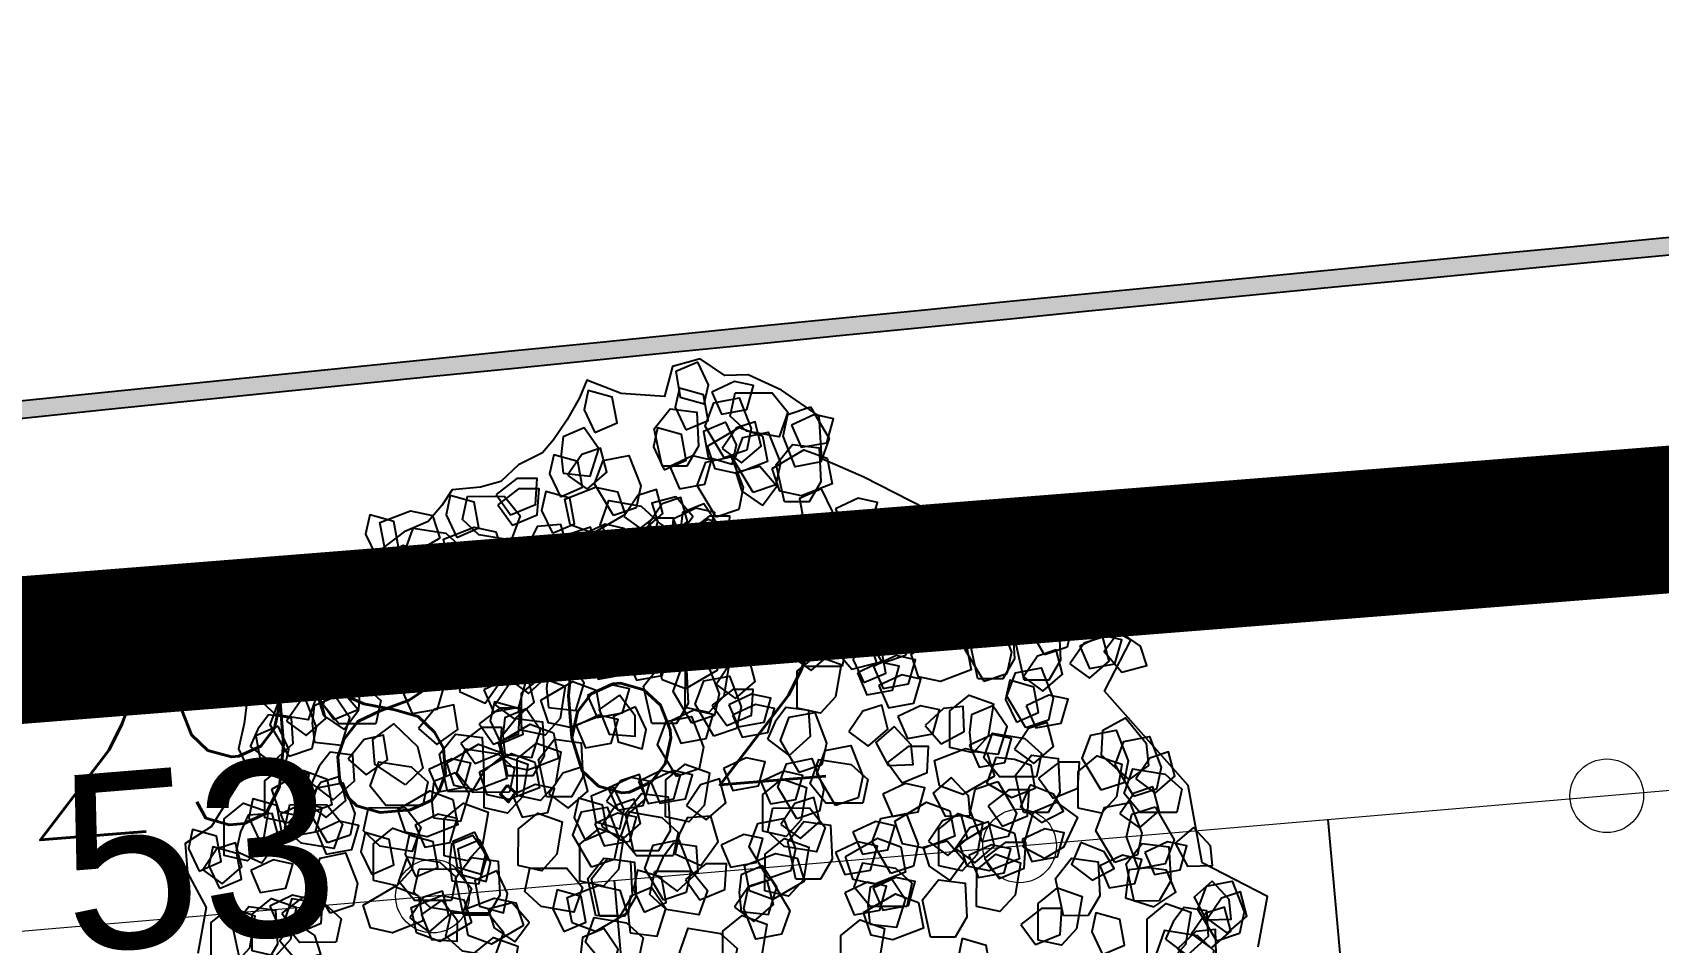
# Model space of a CAD drawing. Header units: metres. Extents: x 1851758 to 1852050, y 5187822 to 5188223.
# Drawn here: x 1851887.006 to 1851889.765, y 5187880.419 to 5187881.963 of the extents above; entities that cross this region are included whole.
import ezdxf
from ezdxf.enums import TextEntityAlignment as Align

# ---------------------------------------------------------------- set-up
doc = ezdxf.new("R2010")
doc.units = ezdxf.units.M
doc.header["$LTSCALE"] = 2.5
doc.header["$PDMODE"] = 35
doc.header["$PDSIZE"] = 0.03
doc.linetypes.add('L18', pattern=[0.6, 0.4, -0.2])
doc.layers.get('0').update_dxf_attribs({"linetype": 'CONTINUOUS', "lineweight": 30})
for name, color, linetype, lineweight in [('CLO_LEG', 7, 'CONTINUOUS', 15), ('P', 7, 'CONTINUOUS', 50), ('PAR_ALIGNT', 1, 'L18', 30), ('PRO_PAR_DA', 1, 'CONTINUOUS', 35), ('Z', 7, 'CONTINUOUS', 9)]:
    doc.layers.add(name, color=color, linetype=linetype, lineweight=lineweight)
doc.layers.add('N', color=1, linetype='CONTINUOUS', plot=False)
doc.layers.add('PRO_PAR_CONT_DA', color=40, linetype='CONTINUOUS', plot=False)
for name, color, linetype in [('PRO_VOI', 7, 'CONTINUOUS'), ('PRO_VOI_PLANCHETTES', 232, 'CONTINUOUS'), ('PRO_VOI_VEG', 81, 'CONTINUOUS'), ('TAL_HACH', 44, 'CONTINUOUS')]:
    doc.layers.add(name, color=color, linetype=linetype)
doc.styles.add('SIMPLEX', font='SIMPLEX.SHX', dxfattribs={"oblique": 27})
doc.styles.get("Standard").update_dxf_attribs({"font": 'arial.ttf'})

# ---------------------------------------------------------------- blocks, each defined once
blk = doc.blocks.new('TCPOINT')
blk.add_point((0, 0))
at = {"layer": 'N'}
blk.add_attdef('MAT', (0.2, 0.2), '', height=0.34, dxfattribs=at)
at = {"layer": 'Z', "style": 'SIMPLEX'}
blk.add_attdef('ALT', (0.2, -0.54), '', height=0.34, dxfattribs=at)
blk = doc.blocks.new('CLOLEG')
blk.add_circle((0, 0), 0.0625)
blk = doc.blocks.new('arbuste fleurs blanches')
at = {"layer": 'PRO_VOI_VEG', "color": 66}
blk.add_lwpolyline([(0.6242, -2.1204), (0.7967, -2.1022), (0.8424, -1.8569), (1.0804, -1.7362), (1.3073, -1.3728), (1.4983, -1.4091), (1.5892, -1.0007), (1.4798, -0.8464), (1.716, -0.6739), (1.7704, -0.3832), (1.789, -0.2289), (1.9253, -0.179), (1.9733, -0.0308), (1.9913, 0.0923), (1.9665, 0.1677), (1.9969, 0.2644), (1.9451, 0.3466), (1.8393, 0.3432), (1.8072, 0.4878), (1.8173, 0.6115), (1.7526, 0.6186), (1.6677, 0.6388), (1.5915, 0.6632), (1.5383, 0.6862), (1.4762, 0.7521), (1.405, 0.7938), (1.3664, 0.8538), (1.3304, 0.9439), (1.2693, 0.9626), (1.2038, 0.9913), (1.147, 1.0588), (1.0613, 1.1223), (1.0109, 1.1532), (0.8997, 1.1348), (0.883, 1.102), (0.8516, 1.0923), (0.8052, 1.0624), (0.7724, 1.0559), (0.7147, 1.1115), (0.6908, 1.1317), (0.6977, 1.1822), (0.7159, 1.2169), (0.6442, 1.3044), (0.5726, 1.4277), (0.3687, 1.3946), (0.2812, 1.3886), (0.2255, 1.3389), (0.1121, 1.3707), (0.0025, 1.4012), (-0.079, 1.4702), (-0.1723, 1.4339), (-0.2665, 1.3398), (-0.4243, 1.3223)], dxfattribs=at)
at = {"layer": 'PRO_VOI_VEG'}
for points in [[(-0.1553, 1.3976), (-0.1027, 1.3351), (-0.0242, 1.3751), (-0.0254, 1.4596), (-0.092, 1.4547)], [(-0.1921, 1.3143), (-0.1395, 1.2519), (-0.061, 1.2918), (-0.0622, 1.3764), (-0.1288, 1.3715)], [(-0.4311, 1.2735), (-0.311, 1.3088), (-0.2415, 1.261), (-0.2463, 1.173), (-0.3571, 1.1592), (-0.425, 1.1925)], [(0.4173, 1.2583), (0.3897, 1.1814), (0.4637, 1.1336), (0.5362, 1.1771), (0.4985, 1.2322)], [(0.1703, 1.1136), (0.1427, 1.0367), (0.2167, 0.9889), (0.2892, 1.0324), (0.2515, 1.0875)], [(0.495, 0.9658), (0.459, 1.0857), (0.5062, 1.1555), (0.5943, 1.1513), (0.6088, 1.0406), (0.5759, 0.9724)], [(-0.2536, 0.8827), (-0.2896, 1.0026), (-0.2424, 1.0724), (-0.1543, 1.0682), (-0.1398, 0.9575), (-0.1726, 0.8893)], [(0.9655, 0.8343), (0.9295, 0.9542), (0.9767, 1.024), (1.0648, 1.0198), (1.0793, 0.909), (1.0465, 0.8409)], [(1.0688, 0.8481), (1.0328, 0.968), (1.0801, 1.0378), (1.1682, 1.0336), (1.1827, 0.9229), (1.1498, 0.8547)], [(0.2754, 0.7339), (0.2394, 0.8538), (0.2866, 0.9237), (0.3747, 0.9195), (0.3892, 0.8087), (0.3564, 0.7406)], [(1.1702, 0.7142), (1.0783, 0.7992), (1.0835, 0.8833), (1.1616, 0.9244), (1.2303, 0.8364), (1.2366, 0.761)], [(-0.0173, 0.8218), (0.1029, 0.857), (0.1724, 0.8093), (0.1676, 0.7212), (0.0568, 0.7074), (-0.0112, 0.7407)], [(0.9106, 0.7727), (0.9632, 0.7102), (1.0417, 0.7501), (1.0405, 0.8347), (0.9739, 0.8298)], [(-0.0064, 0.5489), (-0.0424, 0.6688), (0.0049, 0.7386), (0.093, 0.7344), (0.1075, 0.6237), (0.0746, 0.5555)], [(0.0359, 0.687), (0.0885, 0.6246), (0.167, 0.6645), (0.1658, 0.7491), (0.0993, 0.7442)], [(0.2448, 0.6867), (0.2607, 0.5953), (0.3579, 0.5939), (0.413, 0.6606), (0.3637, 0.7215), (0.3043, 0.7113)], [(-0.0589, 0.4623), (-0.1508, 0.5473), (-0.1455, 0.6315), (-0.0675, 0.6726), (0.0012, 0.5845), (0.0075, 0.5091)], [(-0.103, 0.6676), (-0.1306, 0.5907), (-0.0566, 0.5429), (0.0159, 0.5864), (-0.0218, 0.6415)], [(0.7917, 0.5055), (0.7557, 0.6254), (0.8029, 0.6953), (0.891, 0.691), (0.9055, 0.5803), (0.8727, 0.5121)], [(0.402, 0.4642), (0.366, 0.5841), (0.4132, 0.6539), (0.5013, 0.6497), (0.5158, 0.539), (0.4829, 0.4708)], [(1.2859, 0.5759), (1.3385, 0.5134), (1.417, 0.5534), (1.4158, 0.6379), (1.3493, 0.633)], [(1.4128, 0.5854), (1.4654, 0.523), (1.544, 0.5629), (1.5428, 0.6475), (1.4762, 0.6425)], [(0.3262, 0.5322), (0.4463, 0.5675), (0.5159, 0.5198), (0.5111, 0.4317), (0.4002, 0.4179), (0.3323, 0.4512)], [(0.552, 0.5394), (0.6046, 0.4769), (0.6831, 0.5169), (0.6819, 0.6014), (0.6153, 0.5965)], [(0.6721, 0.5958), (0.6445, 0.519), (0.7185, 0.4711), (0.791, 0.5147), (0.7533, 0.5698)], [(0.9174, 0.5491), (0.9334, 0.4577), (1.0306, 0.4563), (1.0857, 0.523), (1.0364, 0.5839), (0.9769, 0.5737)], [(1.4175, 0.3577), (1.3256, 0.4427), (1.3308, 0.5268), (1.4089, 0.5679), (1.4776, 0.4799), (1.4839, 0.4045)], [(1.6554, 0.5351), (1.708, 0.4726), (1.7865, 0.5126), (1.7853, 0.5972), (1.7187, 0.5922)], [(0.1337, 0.43), (0.0811, 0.4924), (0.0026, 0.4525), (0.0037, 0.3679), (0.0703, 0.3729)], [(1.0466, 0.3397), (1.1336, 0.3076), (1.1837, 0.3909), (1.1537, 0.4721), (1.0762, 0.46), (1.0552, 0.4035)], [(1.6012, 0.2737), (1.6538, 0.2113), (1.7323, 0.2512), (1.7311, 0.3358), (1.6645, 0.3309)], [(1.0718, 0.119), (1.0358, 0.2389), (1.083, 0.3087), (1.1711, 0.3045), (1.1856, 0.1937), (1.1528, 0.1256)], [(1.3993, 0.1623), (1.4763, 0.1352), (1.5237, 0.2095), (1.4797, 0.2817), (1.4248, 0.2437)], [(1.7515, 0.2414), (1.8041, 0.179), (1.8827, 0.2189), (1.8815, 0.3035), (1.8149, 0.2986)], [(0.3192, 0.1725), (0.3718, 0.1101), (0.4503, 0.15), (0.4491, 0.2346), (0.3826, 0.2296)], [(0.2382, 0.1255), (0.3238, 0.2168), (0.4079, 0.211), (0.4485, 0.1328), (0.36, 0.0646), (0.2846, 0.0588)], [(0.8019, 0.1377), (0.7492, 0.2002), (0.6707, 0.1603), (0.6719, 0.0757), (0.7385, 0.0806)], [(1.1581, 0.003), (1.1221, 0.1229), (1.1694, 0.1928), (1.2575, 0.1885), (1.272, 0.0778), (1.2391, 0.0096)], [(-0.0229, -0.1173), (-0.0589, 0.0026), (-0.0116, 0.0725), (0.0765, 0.0683), (0.091, -0.0425), (0.0581, -0.1106)], [(1.402, -0.1513), (1.3101, -0.0663), (1.3154, 0.0179), (1.3934, 0.059), (1.4621, -0.0291), (1.4684, -0.1045)], [(1.7258, 0.1055), (1.6982, 0.0287), (1.7722, -0.0192), (1.8447, 0.0243), (1.807, 0.0794)], [(0.7827, -0.1453), (0.8683, -0.054), (0.9524, -0.0597), (0.993, -0.138), (0.9046, -0.2062), (0.8291, -0.212)], [(1.2343, -0.2595), (1.2869, -0.3219), (1.3654, -0.282), (1.3642, -0.1974), (1.2977, -0.2023)], [(1.6912, -0.2565), (1.6386, -0.1941), (1.5601, -0.234), (1.5613, -0.3186), (1.6279, -0.3137)], [(0.0333, -0.4332), (-0.0027, -0.3133), (0.0446, -0.2435), (0.1326, -0.2477), (0.1471, -0.3585), (0.1143, -0.4266)], [(1.1332, -0.4951), (1.0972, -0.3752), (1.1445, -0.3054), (1.2326, -0.3096), (1.2471, -0.4203), (1.2142, -0.4885)], [(0.2455, -0.3781), (0.2179, -0.4549), (0.2919, -0.5028), (0.3644, -0.4592), (0.3267, -0.4042)], [(0.747, -0.4585), (0.8326, -0.3671), (0.9167, -0.3729), (0.9574, -0.4512), (0.8689, -0.5193), (0.7934, -0.5252)], [(0.7091, -0.6952), (0.6731, -0.5753), (0.7204, -0.5054), (0.8085, -0.5096), (0.823, -0.6204), (0.7901, -0.6885)], [(1.1016, -0.5819), (1.1542, -0.6443), (1.2327, -0.6044), (1.2316, -0.5198), (1.165, -0.5248)], [(0.9267, -0.5804), (0.8992, -0.6572), (0.9732, -0.7051), (1.0457, -0.6616), (1.008, -0.6065)], [(1.397, -0.8987), (1.361, -0.7788), (1.4083, -0.709), (1.4964, -0.7132), (1.5109, -0.8239), (1.478, -0.8921)], [(0.4153, -0.9386), (0.3792, -0.8187), (0.4265, -0.7488), (0.5146, -0.753), (0.5291, -0.8638), (0.4962, -0.9319)], [(1.335, -0.9406), (1.3876, -1.0031), (1.4661, -0.9632), (1.4649, -0.8786), (1.3984, -0.8835)], [(0.6505, -1.0406), (0.623, -1.1175), (0.697, -1.1653), (0.7695, -1.1218), (0.7318, -1.0667)], [(0.9623, -1.2346), (0.9263, -1.1147), (0.9735, -1.0449), (1.0616, -1.0491), (1.0761, -1.1599), (1.0433, -1.228)], [(1.1208, -1.1166), (1.1734, -1.179), (1.2519, -1.1391), (1.2507, -1.0545), (1.1841, -1.0594)], [(0.2341, -1.2121), (0.2867, -1.2745), (0.3653, -1.2346), (0.3641, -1.15), (0.2975, -1.155)], [(0.992, -1.57), (1.0776, -1.4786), (1.1617, -1.4844), (1.2024, -1.5627), (1.1139, -1.6309), (1.0385, -1.6367)], [(0.7343, -1.5267), (0.6715, -1.579), (0.711, -1.6577), (0.7956, -1.6571), (0.7911, -1.5905)], [(0.9821, -1.7257), (0.9461, -1.6058), (0.9934, -1.536), (1.0815, -1.5402), (1.096, -1.6509), (1.0631, -1.7191)], [(0.4477, -1.6214), (0.5003, -1.6839), (0.5788, -1.6439), (0.5776, -1.5594), (0.511, -1.5643)], [(0.4879, -1.9863), (0.4519, -1.8664), (0.4992, -1.7965), (0.5873, -1.8007), (0.6018, -1.9115), (0.5689, -1.9796)], [(0.6014, -1.8912), (0.5739, -1.9681), (0.6479, -2.0159), (0.7204, -1.9724), (0.6827, -1.9173)]]:
    blk.add_lwpolyline(points, close=True, dxfattribs=at)
at = {"layer": 'PRO_VOI_VEG', "color": 67}
for points in [[(-0.1473, 1.3874), (-0.1743, 1.3104), (-0.1001, 1.263), (-0.0278, 1.307), (-0.0659, 1.3618)], [(0.4854, 1.3708), (0.5019, 1.2796), (0.5991, 1.2788), (0.6538, 1.3458), (0.6041, 1.4064), (0.5447, 1.3959)], [(0.3926, 1.2815), (0.3404, 1.3443), (0.2617, 1.3049), (0.2623, 1.2203), (0.3289, 1.2248)], [(0.3, 1.353), (0.2679, 1.266), (0.3513, 1.216), (0.4324, 1.246), (0.4204, 1.3234), (0.3639, 1.3445)], [(0.5429, 1.3748), (0.5781, 1.2546), (0.5304, 1.1851), (0.4423, 1.1899), (0.4285, 1.3007), (0.4618, 1.3687)], [(0.3048, 1.2163), (0.3898, 1.3082), (0.4739, 1.3029), (0.515, 1.2249), (0.427, 1.1562), (0.3516, 1.1499)], [(0.1823, 1.2404), (0.2736, 1.1548), (0.2679, 1.0707), (0.1896, 1.0301), (0.1214, 1.1186), (0.1156, 1.194)], [(0.1492, 1.1667), (0.1844, 1.0465), (0.1367, 0.977), (0.0487, 0.9818), (0.0349, 1.0926), (0.0682, 1.1606)], [(0.1085, 1.1884), (0.0461, 1.1358), (0.086, 1.0573), (0.1706, 1.0585), (0.1657, 1.125)], [(0.3756, 1.1477), (0.3921, 1.0564), (0.4893, 1.0556), (0.544, 1.1227), (0.4943, 1.1833), (0.4349, 1.1727)], [(0.7603, 1.2065), (0.7332, 1.1295), (0.8075, 1.0821), (0.8797, 1.1261), (0.8417, 1.1809)], [(-0.2002, 1.1335), (-0.2626, 1.0809), (-0.2227, 1.0024), (-0.1381, 1.0036), (-0.1431, 1.0702)], [(0.815, 1.0124), (0.8999, 1.1043), (0.9841, 1.0991), (1.0252, 1.021), (0.9372, 0.9523), (0.8618, 0.946)], [(1.0444, 1.1132), (0.982, 1.0606), (1.0219, 0.982), (1.1065, 0.9832), (1.1016, 1.0498)], [(-0.2264, 1.0407), (-0.3033, 1.0682), (-0.3511, 0.9943), (-0.3076, 0.9217), (-0.2525, 0.9595)], [(0.0611, 1.0074), (0.1461, 1.0993), (0.2303, 1.0941), (0.2714, 1.016), (0.1833, 0.9473), (0.1079, 0.941)], [(0.7585, 0.9932), (0.8435, 1.0851), (0.9277, 1.0798), (0.9688, 1.0018), (0.8808, 0.9331), (0.8054, 0.9268)], [(-0.1646, 0.9305), (-0.0796, 1.0224), (0.0046, 1.0172), (0.0457, 0.9392), (-0.0423, 0.8704), (-0.1177, 0.8641)], [(0.2158, 0.9086), (0.251, 0.7885), (0.2033, 0.7189), (0.1153, 0.7237), (0.1015, 0.8346), (0.1348, 0.9025)], [(0.2384, 0.8112), (0.3298, 0.7256), (0.324, 0.6415), (0.2457, 0.6009), (0.1775, 0.6894), (0.1717, 0.7648)], [(0.3977, 0.7485), (0.3352, 0.6959), (0.3752, 0.6173), (0.4597, 0.6185), (0.4548, 0.6851)], [(0.9097, 0.7284), (1.0296, 0.7645), (1.0994, 0.7172), (1.0952, 0.6291), (0.9844, 0.6146), (0.9163, 0.6475)], [(0.065, 0.6847), (0.1003, 0.5646), (0.0526, 0.495), (-0.0355, 0.4998), (-0.0493, 0.6107), (-0.016, 0.6786)], [(0.4373, 0.6972), (0.5287, 0.6116), (0.5229, 0.5275), (0.4446, 0.4869), (0.3764, 0.5754), (0.3706, 0.6508)], [(0.71, 0.6475), (0.6475, 0.5949), (0.6875, 0.5164), (0.772, 0.5176), (0.7671, 0.5842)], [(1.4915, 0.599), (1.5081, 0.5078), (1.6053, 0.507), (1.66, 0.5741), (1.6102, 0.6346), (1.5508, 0.6241)], [(0.0579, 0.567), (0.0744, 0.4757), (0.1716, 0.4749), (0.2263, 0.542), (0.1766, 0.6026), (0.1172, 0.592)], [(0.2191, 0.515), (0.1669, 0.5778), (0.0881, 0.5383), (0.0888, 0.4538), (0.1554, 0.4583)], [(0.2389, 0.5386), (0.1867, 0.6014), (0.1079, 0.562), (0.1086, 0.4774), (0.1752, 0.4819)], [(0.7738, 0.5856), (0.7417, 0.4986), (0.825, 0.4486), (0.9062, 0.4786), (0.8942, 0.556), (0.8376, 0.5771)], [(1.4898, 0.5826), (1.4627, 0.5055), (1.537, 0.4582), (1.6092, 0.5022), (1.5712, 0.557)], [(-0.0463, 0.5381), (-0.0111, 0.4179), (-0.0588, 0.3484), (-0.1468, 0.3532), (-0.1606, 0.464), (-0.1273, 0.532)], [(-0.0183, 0.2902), (-0.1096, 0.3758), (-0.1039, 0.4599), (-0.0256, 0.5005), (0.0426, 0.412), (0.0484, 0.3366)], [(0.6157, 0.4852), (0.7356, 0.5212), (0.8055, 0.4739), (0.8012, 0.3858), (0.6905, 0.3713), (0.6223, 0.4042)], [(1.2228, 0.5386), (1.1957, 0.4616), (1.27, 0.4142), (1.3422, 0.4582), (1.3041, 0.513)], [(0.3956, 0.4517), (0.3331, 0.3991), (0.3731, 0.3206), (0.4576, 0.3217), (0.4527, 0.3883)], [(0.7156, 0.4193), (0.7322, 0.3281), (0.8294, 0.3273), (0.8841, 0.3943), (0.8344, 0.4549), (0.775, 0.4444)], [(1.4032, 0.3945), (1.4882, 0.4865), (1.5723, 0.4812), (1.6134, 0.4032), (1.5254, 0.3344), (1.45, 0.3281)], [(0.4344, 0.3351), (0.4074, 0.2581), (0.4816, 0.2107), (0.5539, 0.2547), (0.5158, 0.3095)], [(0.9183, 0.3382), (0.8558, 0.2856), (0.8958, 0.2071), (0.9803, 0.2083), (0.9754, 0.2748)], [(0.8762, 0.278), (0.9612, 0.3699), (1.0453, 0.3647), (1.0865, 0.2866), (0.9984, 0.2179), (0.923, 0.2116)], [(1.4102, 0.36), (1.3831, 0.2829), (1.4574, 0.2356), (1.5296, 0.2796), (1.4916, 0.3344)], [(0.1749, 0.3245), (0.2102, 0.2044), (0.1624, 0.1349), (0.0744, 0.1396), (0.0606, 0.2505), (0.0939, 0.3184)], [(0.7924, 0.3049), (0.73, 0.2522), (0.7699, 0.1737), (0.8545, 0.1749), (0.8495, 0.2415)], [(1.984, 0.2683), (1.9318, 0.3311), (1.853, 0.2916), (1.8537, 0.2071), (1.9203, 0.2116)], [(1.4073, 0.2726), (1.3803, 0.1956), (1.4546, 0.1482), (1.5268, 0.1922), (1.4887, 0.2471)], [(1.6164, 0.2586), (1.554, 0.206), (1.5939, 0.1275), (1.6785, 0.1287), (1.6735, 0.1953)], [(1.6164, 0.2586), (1.554, 0.206), (1.5939, 0.1275), (1.6785, 0.1287), (1.6735, 0.1953)], [(0.1809, 0.1495), (0.3008, 0.1855), (0.3706, 0.1382), (0.3664, 0.0501), (0.2556, 0.0356), (0.1875, 0.0685)], [(0.5205, 0.132), (0.4683, 0.1948), (0.3895, 0.1553), (0.3902, 0.0708), (0.4568, 0.0753)], [(0.9516, 0.2124), (0.8892, 0.1598), (0.9291, 0.0813), (1.0137, 0.0824), (1.0088, 0.149)], [(1.014, 0.1856), (0.9869, 0.1086), (1.0612, 0.0612), (1.1334, 0.1052), (1.0954, 0.1601)], [(1.0561, 0.2), (1.029, 0.1229), (1.1033, 0.0756), (1.1756, 0.1196), (1.1375, 0.1744)], [(1.4491, 0.197), (1.3867, 0.1444), (1.4266, 0.0659), (1.5112, 0.0671), (1.5062, 0.1337)], [(1.8154, 0.1197), (1.7632, 0.1824), (1.6844, 0.143), (1.6851, 0.0584), (1.7517, 0.0629)], [(1.6973, 0.0904), (1.7823, 0.1824), (1.8664, 0.1771), (1.9075, 0.0991), (1.8195, 0.0303), (1.7441, 0.024)], [(1.6973, 0.0904), (1.7823, 0.1824), (1.8664, 0.1771), (1.9075, 0.0991), (1.8195, 0.0303), (1.7441, 0.024)], [(1.8994, 0.1942), (1.8369, 0.1416), (1.8769, 0.063), (1.9614, 0.0642), (1.9565, 0.1308)], [(0.3815, 0.1569), (0.3191, 0.1043), (0.359, 0.0258), (0.4436, 0.027), (0.4387, 0.0935)], [(0.3805, 0.1322), (0.3534, 0.0552), (0.4277, 0.0079), (0.4999, 0.0518), (0.4619, 0.1067)], [(0.4656, 0.1398), (0.4386, 0.0628), (0.5128, 0.0154), (0.5851, 0.0594), (0.547, 0.1142)], [(1.1721, 0.1559), (1.145, 0.0789), (1.2193, 0.0315), (1.2916, 0.0755), (1.2535, 0.1303)], [(1.4972, 0.0591), (1.5822, 0.151), (1.6664, 0.1457), (1.7075, 0.0677), (1.6194, -0.001), (1.544, -0.0073)], [(1.9202, 0.1171), (1.9555, -0.0031), (1.9078, -0.0726), (1.8197, -0.0678), (1.8059, 0.043), (1.8392, 0.111)], [(-0.118, 0.0509), (-0.1015, -0.0404), (-0.0043, -0.0412), (0.0504, 0.0259), (0.0007, 0.0865), (-0.0587, 0.0759)], [(0.5623, 0.0554), (0.4998, 0.0028), (0.5397, -0.0758), (0.6243, -0.0746), (0.6194, -0.008)], [(1.4292, 0.1003), (1.4645, -0.0198), (1.4168, -0.0894), (1.3287, -0.0846), (1.3149, 0.0262), (1.3482, 0.0942)], [(0.6145, -0.0629), (0.6995, 0.029), (0.7837, 0.0238), (0.8248, -0.0542), (0.7367, -0.123), (0.6613, -0.1293)], [(0.7903, 0.0081), (0.7279, -0.0445), (0.7678, -0.1231), (0.8524, -0.1219), (0.8475, -0.0553)], [(0.803, -0.0616), (0.888, 0.0303), (0.9721, 0.025), (1.0132, -0.053), (0.9252, -0.1217), (0.8498, -0.128)], [(1.6132, -0.0374), (1.6982, 0.0545), (1.7824, 0.0493), (1.8235, -0.0288), (1.7355, -0.0975), (1.6601, -0.1038)], [(0.2004, -0.141), (0.2854, -0.0491), (0.3695, -0.0543), (0.4106, -0.1323), (0.3226, -0.2011), (0.2472, -0.2074)], [(1.4588, -0.0428), (1.3964, -0.0954), (1.4363, -0.1739), (1.5209, -0.1727), (1.516, -0.1061)], [(0.2746, -0.089), (0.2425, -0.176), (0.3259, -0.226), (0.407, -0.196), (0.395, -0.1186), (0.3385, -0.0975)], [(0.9528, -0.1033), (0.9257, -0.1803), (1, -0.2276), (1.0723, -0.1837), (1.0342, -0.1288)], [(1.276, -0.0643), (1.2135, -0.1169), (1.2535, -0.1954), (1.338, -0.1942), (1.3331, -0.1277)], [(0.5294, -0.1245), (0.5024, -0.2015), (0.5766, -0.2489), (0.6489, -0.2049), (0.6108, -0.15)], [(0.8984, -0.1643), (0.836, -0.2169), (0.8759, -0.2955), (0.9605, -0.2943), (0.9555, -0.2277)], [(0.686, -0.2081), (0.6236, -0.2607), (0.6635, -0.3392), (0.7481, -0.338), (0.7432, -0.2714)], [(0.8689, -0.1866), (0.8065, -0.2392), (0.8464, -0.3177), (0.931, -0.3165), (0.926, -0.2499)], [(0.4343, -0.2748), (0.3719, -0.3274), (0.4118, -0.4059), (0.4964, -0.4047), (0.4914, -0.3381)], [(0.8249, -0.3228), (0.7928, -0.4098), (0.8761, -0.4599), (0.9573, -0.4299), (0.9453, -0.3524), (0.8887, -0.3314)], [(1.1172, -0.3222), (1.0901, -0.3993), (1.1644, -0.4466), (1.2367, -0.4026), (1.1986, -0.3478)], [(0.2387, -0.4044), (0.2553, -0.4957), (0.3525, -0.4965), (0.4072, -0.4294), (0.3575, -0.3689), (0.2981, -0.3794)], [(0.372, -0.4601), (0.457, -0.3682), (0.5412, -0.3735), (0.5823, -0.4515), (0.4943, -0.5202), (0.4189, -0.5265)], [(0.6058, -0.407), (0.6411, -0.5271), (0.5933, -0.5967), (0.5053, -0.5919), (0.4915, -0.481), (0.5248, -0.4131)], [(0.5938, -0.4953), (0.6788, -0.4033), (0.763, -0.4086), (0.8041, -0.4866), (0.7161, -0.5554), (0.6407, -0.5617)], [(1.4451, -0.5183), (1.5301, -0.4264), (1.6143, -0.4316), (1.6554, -0.5096), (1.5674, -0.5784), (1.492, -0.5847)], [(0.5604, -0.4493), (0.5333, -0.5263), (0.6076, -0.5736), (0.6799, -0.5297), (0.6418, -0.4748)], [(0.6745, -0.6089), (0.7595, -0.517), (0.8437, -0.5222), (0.8848, -0.6002), (0.7968, -0.669), (0.7214, -0.6753)], [(1.1273, -0.5512), (1.0648, -0.6038), (1.1047, -0.6824), (1.1893, -0.6812), (1.1844, -0.6146)], [(1.1835, -0.6243), (1.2685, -0.5324), (1.3527, -0.5377), (1.3938, -0.6157), (1.3057, -0.6844), (1.2303, -0.6907)], [(1.372, -0.6231), (1.457, -0.5312), (1.5411, -0.5364), (1.5822, -0.6144), (1.4942, -0.6832), (1.4188, -0.6895)], [(1.6253, -0.5179), (1.5629, -0.5705), (1.6028, -0.649), (1.6874, -0.6478), (1.6824, -0.5812)], [(1.1639, -0.5975), (1.1015, -0.6501), (1.1414, -0.7286), (1.226, -0.7274), (1.2211, -0.6609)], [(1.3899, -0.7259), (1.4749, -0.634), (1.5591, -0.6392), (1.6002, -0.7172), (1.5122, -0.786), (1.4368, -0.7923)], [(1.5515, -0.6594), (1.4891, -0.712), (1.529, -0.7905), (1.6136, -0.7893), (1.6086, -0.7227)], [(0.518, -0.6911), (0.6094, -0.7767), (0.6036, -0.8608), (0.5253, -0.9014), (0.4571, -0.8129), (0.4513, -0.7375)], [(1.4088, -0.6833), (1.3767, -0.7703), (1.46, -0.8204), (1.5412, -0.7904), (1.5292, -0.713), (1.4726, -0.6919)], [(0.3993, -0.723), (0.3368, -0.7756), (0.3768, -0.8542), (0.4613, -0.853), (0.4564, -0.7864)], [(0.5065, -0.8549), (0.5915, -0.763), (0.6756, -0.7682), (0.7168, -0.8463), (0.6287, -0.915), (0.5533, -0.9213)], [(0.7568, -0.7518), (0.6943, -0.8044), (0.7343, -0.8829), (0.8188, -0.8817), (0.8139, -0.8151)], [(1.0241, -0.7249), (0.9617, -0.7775), (1.0016, -0.856), (1.0862, -0.8548), (1.0813, -0.7882)], [(1.0241, -0.7249), (0.9617, -0.7775), (1.0016, -0.856), (1.0862, -0.8548), (1.0813, -0.7882)], [(0.442, -0.8114), (0.3795, -0.864), (0.4195, -0.9425), (0.504, -0.9413), (0.4991, -0.8747)], [(1.2219, -0.9719), (1.3069, -0.88), (1.391, -0.8853), (1.4321, -0.9633), (1.3441, -1.032), (1.2687, -1.0383)], [(0.6474, -0.946), (0.6204, -1.023), (0.6946, -1.0703), (0.7669, -1.0264), (0.7288, -0.9715)], [(1.0003, -0.9866), (0.9379, -1.0392), (0.9778, -1.1177), (1.0624, -1.1165), (1.0574, -1.05)], [(0.9826, -0.9983), (0.9991, -1.0895), (1.0963, -1.0903), (1.151, -1.0233), (1.1013, -0.9627), (1.0419, -0.9732)], [(1.3936, -1.0563), (1.4786, -0.9644), (1.5627, -0.9696), (1.6039, -1.0476), (1.5158, -1.1164), (1.4404, -1.1227)], [(0.641, -1.0911), (0.5785, -1.1437), (0.6185, -1.2222), (0.703, -1.221), (0.6981, -1.1544)], [(1.1115, -1.1524), (1.1965, -1.0604), (1.2807, -1.0657), (1.3218, -1.1437), (1.2337, -1.2124), (1.1583, -1.2187)], [(1.2748, -1.0957), (1.2477, -1.1727), (1.322, -1.2201), (1.3942, -1.1761), (1.3562, -1.1213)], [(1.3675, -1.1428), (1.4525, -1.0509), (1.5366, -1.0561), (1.5777, -1.1341), (1.4897, -1.2029), (1.4143, -1.2092)], [(1.0305, -1.1364), (1.0035, -1.2134), (1.0777, -1.2608), (1.15, -1.2168), (1.1119, -1.1619)], [(1.1831, -1.1322), (1.1207, -1.1848), (1.1606, -1.2633), (1.2452, -1.2621), (1.2402, -1.1955)], [(0.7446, -1.2488), (0.6821, -1.3014), (0.7221, -1.3799), (0.8066, -1.3787), (0.8017, -1.3122)], [(1.3619, -1.2341), (1.3348, -1.3111), (1.4091, -1.3585), (1.4813, -1.3145), (1.4433, -1.2597)], [(1.4288, -1.249), (1.3664, -1.3016), (1.4063, -1.3801), (1.4909, -1.3789), (1.486, -1.3123)], [(0.9002, -1.4004), (1.0201, -1.3644), (1.0899, -1.4116), (1.0857, -1.4997), (0.975, -1.5142), (0.9068, -1.4814)], [(0.981, -1.4576), (1.066, -1.3656), (1.1501, -1.3709), (1.1913, -1.4489), (1.1032, -1.5177), (1.0278, -1.524)], [(0.7594, -1.5718), (0.8444, -1.4798), (0.9285, -1.4851), (0.9696, -1.5631), (0.8816, -1.6319), (0.8062, -1.6382)], [(0.9226, -1.5421), (0.8956, -1.6191), (0.9699, -1.6665), (1.0421, -1.6225), (1.004, -1.5676)], [(1.0516, -1.5596), (1.0246, -1.6366), (1.0989, -1.684), (1.1711, -1.64), (1.133, -1.5852)], [(0.821, -1.6604), (0.7585, -1.713), (0.7985, -1.7915), (0.883, -1.7903), (0.8781, -1.7237)], [(0.4859, -1.7682), (0.6058, -1.7321), (0.6756, -1.7794), (0.6714, -1.8675), (0.5607, -1.882), (0.4925, -1.8491)], [(0.5592, -1.811), (0.5271, -1.898), (0.6104, -1.9481), (0.6916, -1.9181), (0.6795, -1.8407), (0.623, -1.8196)], [(0.6023, -1.9802), (0.6873, -1.8883), (0.7715, -1.8935), (0.8126, -1.9716), (0.7245, -2.0403), (0.6492, -2.0466)], [(0.6657, -1.9287), (0.6386, -2.0057), (0.7129, -2.0531), (0.7852, -2.0091), (0.7471, -1.9542)]]:
    blk.add_lwpolyline(points, close=True, dxfattribs=at)
at = {"layer": 'PRO_VOI_VEG', "color": 9}
for points in [[(-0.0804, 1.3314), (0.0397, 1.3667), (0.1093, 1.319), (0.1045, 1.2309), (-0.0064, 1.2171), (-0.0743, 1.2504)], [(0.082, 1.2357), (0.2021, 1.271), (0.2716, 1.2233), (0.2669, 1.1352), (0.156, 1.1214), (0.0881, 1.1547)], [(-0.3634, 1.1483), (-0.2433, 1.1836), (-0.1737, 1.1358), (-0.1785, 1.0478), (-0.2894, 1.034), (-0.3573, 1.0673)], [(0.9679, 1.0048), (0.9052, 0.9526), (0.9446, 0.8739), (1.0292, 0.8745), (1.0247, 0.9411)], [(0.6263, 0.9099), (0.5636, 0.8577), (0.603, 0.7789), (0.6876, 0.7796), (0.6831, 0.8462)], [(0.9009, 0.766), (1.021, 0.8012), (1.0906, 0.7535), (1.0858, 0.6654), (0.975, 0.6516), (0.907, 0.6849)], [(0.2043, 0.7393), (0.1416, 0.6871), (0.181, 0.6084), (0.2656, 0.609), (0.2611, 0.6756)], [(0.8593, 0.7098), (0.7965, 0.6576), (0.8359, 0.5788), (0.9205, 0.5794), (0.916, 0.646)], [(0.1321, 0.6157), (0.2522, 0.651), (0.3218, 0.6033), (0.317, 0.5152), (0.2061, 0.5014), (0.1382, 0.5347)], [(0.8315, 0.466), (0.9516, 0.5013), (1.0211, 0.4536), (1.0164, 0.3655), (0.9055, 0.3517), (0.8376, 0.385)], [(0.3986, 0.4369), (0.5187, 0.4721), (0.5882, 0.4244), (0.5834, 0.3363), (0.4726, 0.3225), (0.4047, 0.3558)], [(1.1213, 0.4458), (1.0585, 0.3936), (1.0979, 0.3149), (1.1825, 0.3155), (1.178, 0.3821)], [(1.3099, 0.4769), (1.2471, 0.4247), (1.2865, 0.3459), (1.3711, 0.3465), (1.3666, 0.4131)], [(0.1719, 0.365), (0.292, 0.4003), (0.3615, 0.3526), (0.3567, 0.2645), (0.2459, 0.2507), (0.178, 0.284)], [(0.6832, 0.3122), (0.6204, 0.26), (0.6598, 0.1813), (0.7444, 0.1819), (0.7399, 0.2485)], [(1.0855, 0.2289), (1.2056, 0.2641), (1.2751, 0.2164), (1.2703, 0.1283), (1.1595, 0.1146), (1.0916, 0.1479)], [(0.5114, 0.1475), (0.4487, 0.0953), (0.4881, 0.0166), (0.5727, 0.0172), (0.5682, 0.0838)], [(0.5745, 0.0172), (0.5117, -0.035), (0.5512, -0.1138), (0.6358, -0.1132), (0.6312, -0.0466)], [(0.8483, -0.025), (0.9684, 0.0103), (1.0379, -0.0374), (1.0331, -0.1255), (0.9223, -0.1393), (0.8544, -0.106)], [(0.061, -0.0637), (0.077, -0.1551), (0.1742, -0.1565), (0.2293, -0.0898), (0.18, -0.0289), (0.1205, -0.039)], [(0.4736, -0.0666), (0.5938, -0.0314), (0.6633, -0.0791), (0.6585, -0.1672), (0.5477, -0.1809), (0.4797, -0.1477)], [(1.1494, -0.0604), (1.0866, -0.1126), (1.126, -0.1914), (1.2106, -0.1908), (1.2061, -0.1241)], [(1.8693, -0.0977), (1.8066, -0.1499), (1.846, -0.2287), (1.9306, -0.228), (1.9261, -0.1614)], [(1.2084, -0.2095), (1.1457, -0.2617), (1.1851, -0.3405), (1.2697, -0.3398), (1.2652, -0.2732)], [(1.439, -0.2072), (1.3763, -0.2594), (1.4157, -0.3382), (1.5003, -0.3375), (1.4958, -0.2709)], [(1.6395, -0.3213), (1.5767, -0.3735), (1.6161, -0.4523), (1.7007, -0.4517), (1.6962, -0.3851)], [(0.0367, -0.3996), (0.1568, -0.3643), (0.2263, -0.412), (0.2215, -0.5001), (0.1107, -0.5139), (0.0428, -0.4806)], [(0.6794, -0.3432), (0.6166, -0.3954), (0.656, -0.4742), (0.7406, -0.4735), (0.7361, -0.4069)], [(0.9543, -0.3894), (1.0744, -0.3541), (1.1439, -0.4018), (1.1391, -0.4899), (1.0283, -0.5037), (0.9604, -0.4704)], [(0.373, -0.4704), (0.288, -0.5623), (0.2038, -0.5571), (0.1627, -0.4791), (0.2507, -0.4103), (0.3261, -0.404)], [(0.3281, -0.4619), (0.4482, -0.4267), (0.5177, -0.4744), (0.5129, -0.5625), (0.4021, -0.5763), (0.3342, -0.543)], [(1.4095, -0.5434), (1.3768, -0.6301), (1.4598, -0.6807), (1.5412, -0.6513), (1.5296, -0.5738), (1.4732, -0.5523)], [(1.3084, -0.5648), (1.2456, -0.617), (1.2851, -0.6958), (1.3696, -0.6951), (1.3651, -0.6285)], [(0.5219, -0.6537), (0.4591, -0.7059), (0.4985, -0.7847), (0.5831, -0.7841), (0.5786, -0.7175)], [(1.1066, -0.6338), (1.0438, -0.686), (1.0833, -0.7648), (1.1678, -0.7641), (1.1633, -0.6975)], [(0.6049, -0.6911), (0.5421, -0.7433), (0.5815, -0.822), (0.6661, -0.8214), (0.6616, -0.7548)], [(0.1367, -0.7865), (0.2568, -0.7513), (0.3263, -0.799), (0.3215, -0.8871), (0.2107, -0.9009), (0.1428, -0.8676)], [(0.9734, -0.924), (1.0936, -0.8888), (1.1631, -0.9365), (1.1583, -1.0246), (1.0475, -1.0383), (0.9795, -1.005)], [(0.578, -1.0029), (0.6981, -0.9676), (0.7676, -1.0153), (0.7629, -1.1034), (0.652, -1.1172), (0.5841, -1.0839)], [(0.4823, -1.1652), (0.6024, -1.1299), (0.6719, -1.1776), (0.6672, -1.2657), (0.5563, -1.2795), (0.4884, -1.2462)], [(0.4324, -1.3982), (0.5525, -1.3629), (0.6221, -1.4106), (0.6173, -1.4987), (0.5064, -1.5125), (0.4385, -1.4792)]]:
    blk.add_lwpolyline(points, close=True, dxfattribs=at)
at = {"layer": 'PRO_VOI_VEG', "color": 66}
for points in [[(-0.0539, 1.2963), (-0.0676, 1.2013), (0.0277, 1.1686), (0.1034, 1.2166), (0.0744, 1.2924), (0.0126, 1.3015)], [(0.7521, 1.2148), (0.7002, 1.148), (0.7577, 1.0771), (0.8431, 1.0967), (0.8237, 1.163)], [(-0.2122, 1.0881), (-0.264, 1.0212), (-0.2066, 0.9504), (-0.1212, 0.9699), (-0.1406, 1.0363)], [(0.699, 0.7959), (0.8126, 0.8584), (0.8936, 0.8256), (0.9084, 0.7355), (0.7994, 0.6968), (0.7232, 0.7153)], [(1.3579, 0.7966), (1.3061, 0.7298), (1.3635, 0.6589), (1.4489, 0.6785), (1.4295, 0.7449)], [(0.5143, 0.6707), (0.4624, 0.6038), (0.5199, 0.533), (0.6053, 0.5525), (0.5859, 0.6189)], [(0.5947, 0.6296), (0.5428, 0.5628), (0.6003, 0.4919), (0.6857, 0.5115), (0.6663, 0.5778)], [(1.1649, 0.6363), (1.1513, 0.5413), (1.2465, 0.5086), (1.3223, 0.5566), (1.2933, 0.6324), (1.2314, 0.6415)], [(0.454, 0.4858), (0.5676, 0.5483), (0.6486, 0.5155), (0.6634, 0.4254), (0.5544, 0.3867), (0.4783, 0.4052)], [(1.361, 0.3143), (1.3091, 0.2475), (1.3666, 0.1766), (1.452, 0.1962), (1.4326, 0.2625)], [(1.1201, 0.2525), (1.0683, 0.1857), (1.1257, 0.1148), (1.2111, 0.1343), (1.1917, 0.2007)], [(0.0863, 0.0515), (0.2, 0.1139), (0.281, 0.0812), (0.2958, -0.009), (0.1868, -0.0476), (0.1106, -0.0291)], [(1.4224, 0.1338), (1.3706, 0.067), (1.4281, -0.0039), (1.5135, 0.0157), (1.494, 0.0821)], [(1.2419, 0.0724), (1.19, 0.0056), (1.2475, -0.0653), (1.3329, -0.0458), (1.3135, 0.0206)], [(0.8812, -0.1108), (0.8293, -0.1776), (0.8868, -0.2485), (0.9722, -0.2289), (0.9528, -0.1626)], [(0.8651, -0.7365), (0.8132, -0.8033), (0.8707, -0.8742), (0.9561, -0.8546), (0.9367, -0.7883)], [(0.8214, -1.1053), (0.7695, -1.1721), (0.827, -1.243), (0.9124, -1.2234), (0.893, -1.1571)], [(0.9605, -1.2426), (0.9086, -1.3094), (0.9661, -1.3803), (1.0515, -1.3607), (1.0321, -1.2944)], [(0.653, -1.6729), (0.7666, -1.6104), (0.8476, -1.6431), (0.8624, -1.7333), (0.7534, -1.772), (0.6773, -1.7534)]]:
    blk.add_lwpolyline(points, close=True, dxfattribs=at)
at = {"layer": 'PRO_VOI_VEG', "color": 254}
for points in [[(0.0028, 1.2311), (0.0554, 1.1686), (0.1339, 1.2085), (0.1327, 1.2931), (0.0661, 1.2882)], [(-0.1031, 1.2303), (-0.1658, 1.1781), (-0.1264, 1.0994), (-0.0418, 1.1), (-0.0463, 1.1666)], [(0.6902, 1.0312), (0.5988, 1.1168), (0.6046, 1.2009), (0.6829, 1.2415), (0.7511, 1.1531), (0.7569, 1.0776)], [(0.4461, 1.063), (0.5229, 1.0355), (0.5708, 1.1094), (0.5272, 1.182), (0.4721, 1.1442)], [(0.5211, 1.173), (0.4693, 1.1062), (0.5268, 1.0353), (0.6122, 1.0548), (0.5927, 1.1212)], [(0.7424, 1.1277), (0.795, 1.0653), (0.8735, 1.1052), (0.8724, 1.1898), (0.8058, 1.1849)], [(1.0392, 1.1256), (1.0918, 1.0632), (1.1703, 1.1031), (1.1691, 1.1877), (1.1026, 1.1828)], [(0.2391, 1.1178), (0.2064, 1.031), (0.2894, 0.9804), (0.3708, 1.0099), (0.3592, 1.0874), (0.3028, 1.1088)], [(0.9884, 1.1291), (0.897, 1.1131), (0.8956, 1.0159), (0.9623, 0.9608), (1.0232, 1.0101), (1.013, 1.0696)], [(1.1612, 0.937), (1.0699, 1.0226), (1.0757, 1.1067), (1.1539, 1.1473), (1.2221, 1.0588), (1.2279, 0.9834)], [(0.0865, 1.0533), (0.0237, 1.0011), (0.0632, 0.9223), (0.1477, 0.923), (0.1432, 0.9896)], [(0.3539, 1.0214), (0.3197, 0.9472), (0.3892, 0.8931), (0.4653, 0.9301), (0.4325, 0.9882)], [(0.3253, 0.8103), (0.3632, 0.9296), (0.4417, 0.9606), (0.512, 0.9074), (0.4615, 0.8078), (0.3959, 0.7701)], [(1.1803, 0.8827), (1.2329, 0.8203), (1.3114, 0.8602), (1.3102, 0.9448), (1.2436, 0.9399)], [(0.0011, 0.8329), (0.0537, 0.7705), (0.1322, 0.8104), (0.131, 0.895), (0.0645, 0.8901)], [(0.7766, 0.937), (0.8383, 0.823), (0.8051, 0.7422), (0.7148, 0.728), (0.6769, 0.8373), (0.6958, 0.9133)], [(1.3245, 0.8877), (1.3597, 0.7675), (1.312, 0.698), (1.2239, 0.7028), (1.2102, 0.8136), (1.2435, 0.8816)], [(-0.1072, 0.8314), (-0.0159, 0.7458), (-0.0217, 0.6616), (-0.0999, 0.621), (-0.1681, 0.7095), (-0.1739, 0.7849)], [(0.9043, 0.8635), (0.8415, 0.8113), (0.8809, 0.7326), (0.9655, 0.7332), (0.961, 0.7998)], [(0.9094, 0.8069), (1.0295, 0.8421), (1.099, 0.7944), (1.0942, 0.7064), (0.9834, 0.6926), (0.9155, 0.7259)], [(0.5212, 0.8219), (0.487, 0.7477), (0.5564, 0.6936), (0.6325, 0.7306), (0.5998, 0.7888)], [(1.3262, 0.7805), (1.2743, 0.7137), (1.3318, 0.6428), (1.4172, 0.6623), (1.3978, 0.7287)], [(0.6816, 0.7254), (0.668, 0.6303), (0.7632, 0.5977), (0.8389, 0.6457), (0.8099, 0.7215), (0.7481, 0.7306)], [(1.0467, 0.7613), (0.9839, 0.7091), (1.0233, 0.6303), (1.1079, 0.631), (1.1034, 0.6976)], [(-0.0144, 0.5804), (-0.0809, 0.6327), (-0.1521, 0.5757), (-0.1331, 0.4901), (-0.0666, 0.5091)], [(0.4385, 0.5812), (0.5298, 0.4956), (0.5241, 0.4115), (0.4458, 0.3709), (0.3776, 0.4594), (0.3718, 0.5348)], [(0.5211, 0.517), (0.537, 0.4257), (0.6342, 0.4243), (0.6893, 0.491), (0.64, 0.5519), (0.5805, 0.5417)], [(0.5522, 0.5487), (0.6436, 0.4631), (0.6378, 0.3789), (0.5595, 0.3383), (0.4914, 0.4268), (0.4856, 0.5022)], [(0.8403, 0.4533), (0.8929, 0.3908), (0.9714, 0.4308), (0.9702, 0.5153), (0.9037, 0.5104)], [(0.732, 0.4517), (0.8233, 0.3661), (0.8176, 0.282), (0.7393, 0.2414), (0.6711, 0.3298), (0.6653, 0.4053)], [(1.1144, 0.4536), (1.2063, 0.3686), (1.201, 0.2844), (1.123, 0.2433), (1.0543, 0.3313), (1.048, 0.4067)], [(-0.2753, 0.3889), (-0.1552, 0.4241), (-0.0857, 0.3764), (-0.0904, 0.2883), (-0.2013, 0.2745), (-0.2692, 0.3078)], [(-0.0796, 0.302), (-0.0027, 0.2744), (0.0451, 0.3484), (0.0016, 0.4209), (-0.0535, 0.3832)], [(1.3462, 0.2392), (1.3109, 0.3593), (1.3587, 0.4289), (1.4467, 0.4241), (1.4605, 0.3133), (1.4272, 0.2453)], [(0.8248, 0.2008), (0.7583, 0.253), (0.6871, 0.196), (0.7061, 0.1105), (0.7726, 0.1295)], [(0.0011, 0.1533), (0.0538, 0.0908), (0.1323, 0.1308), (0.1311, 0.2153), (0.0645, 0.2104)], [(0.1232, -0.0354), (0.0318, 0.0502), (0.0376, 0.1343), (0.1159, 0.1749), (0.1841, 0.0864), (0.1899, 0.011)], [(1.3914, 0.169), (1.4828, 0.0834), (1.477, -0.0007), (1.3988, -0.0413), (1.3306, 0.0471), (1.3248, 0.1226)], [(1.3603, 0.1374), (1.3762, 0.046), (1.4734, 0.0446), (1.5285, 0.1113), (1.4792, 0.1722), (1.4197, 0.162)], [(1.0008, -0.0933), (0.9094, -0.0078), (0.9152, 0.0764), (0.9935, 0.117), (1.0616, 0.0285), (1.0675, -0.0469)], [(1.1219, 0.0912), (1.242, 0.1265), (1.3115, 0.0787), (1.3067, -0.0093), (1.1959, -0.0231), (1.128, 0.0102)], [(1.7193, 0.1559), (1.8112, 0.0709), (1.8059, -0.0133), (1.7279, -0.0544), (1.6592, 0.0336), (1.6529, 0.109)], [(0.3535, -0.1296), (0.3183, -0.0095), (0.366, 0.06), (0.4541, 0.0552), (0.4678, -0.0556), (0.4345, -0.1235)], [(1.5798, -0.0808), (1.6567, -0.1084), (1.7045, -0.0344), (1.661, 0.0381), (1.6059, 0.0004)], [(0.1422, -0.0896), (0.1948, -0.1521), (0.2734, -0.1121), (0.2722, -0.0276), (0.2056, -0.0325)], [(0.2864, -0.0847), (0.3217, -0.2048), (0.274, -0.2744), (0.1859, -0.2696), (0.1721, -0.1587), (0.2054, -0.0908)], [(1.7092, -0.0764), (1.8011, -0.1614), (1.7959, -0.2455), (1.7178, -0.2866), (1.6491, -0.1986), (1.6428, -0.1232)], [(1.9475, -0.141), (1.8625, -0.2329), (1.7783, -0.2277), (1.7372, -0.1496), (1.8253, -0.0809), (1.9006, -0.0746)], [(0.3624, -0.1338), (0.3487, -0.2289), (0.4439, -0.2615), (0.5197, -0.2135), (0.4907, -0.1377), (0.4288, -0.1286)], [(0.2881, -0.1919), (0.2363, -0.2587), (0.2937, -0.3296), (0.3791, -0.31), (0.3597, -0.2437)], [(1.2209, -0.1732), (1.3122, -0.2588), (1.3065, -0.3429), (1.2282, -0.3835), (1.16, -0.295), (1.1542, -0.2196)], [(1.4079, -0.3902), (1.3165, -0.3046), (1.3223, -0.2205), (1.4006, -0.1798), (1.4688, -0.2683), (1.4746, -0.3438)], [(0.399, -0.5813), (0.3076, -0.4957), (0.3134, -0.4116), (0.3917, -0.371), (0.4599, -0.4595), (0.4657, -0.5349)], [(0.5201, -0.3967), (0.6402, -0.3615), (0.7098, -0.4092), (0.705, -0.4973), (0.5942, -0.5111), (0.5262, -0.4778)], [(1.4966, -0.4023), (1.588, -0.4879), (1.5822, -0.572), (1.5039, -0.6127), (1.4357, -0.5242), (1.4299, -0.4487)], [(1.2632, -0.4817), (1.1836, -0.4529), (1.1339, -0.5295), (1.1788, -0.6047), (1.236, -0.5657)], [(0.9879, -0.7228), (0.9189, -0.6792), (0.8561, -0.741), (0.8828, -0.8212), (0.9447, -0.7964)], [(1.24, -0.7078), (1.3314, -0.7934), (1.3256, -0.8776), (1.2473, -0.9182), (1.1792, -0.8297), (1.1734, -0.7543)], [(0.3534, -0.8034), (0.4448, -0.889), (0.439, -0.9731), (0.3607, -1.0137), (0.2925, -0.9252), (0.2867, -0.8498)], [(0.3222, -0.835), (0.3382, -0.9263), (0.4353, -0.9278), (0.4905, -0.8611), (0.4411, -0.8002), (0.3817, -0.8103)], [(0.6812, -0.8165), (0.7731, -0.9015), (0.7679, -0.9857), (0.6898, -1.0268), (0.6211, -0.9387), (0.6148, -0.8633)], [(1.0212, -0.8233), (0.978, -0.8926), (1.0402, -0.9549), (1.1203, -0.9277), (1.095, -0.8659)], [(0.5417, -1.0532), (0.6186, -1.0808), (0.6664, -1.0068), (0.6229, -0.9343), (0.5678, -0.972)], [(0.8779, -0.9577), (0.8089, -0.9141), (0.7461, -0.9759), (0.7728, -1.0561), (0.8348, -1.0313)], [(0.9244, -1.0977), (0.833, -1.0121), (0.8388, -0.928), (0.9171, -0.8874), (0.9852, -0.9759), (0.991, -1.0513)], [(0.9094, -1.1134), (0.8244, -1.2053), (0.7403, -1.2), (0.6992, -1.122), (0.7872, -1.0533), (0.8626, -1.047)], [(0.6711, -1.0487), (0.7631, -1.1337), (0.7578, -1.2179), (0.6798, -1.259), (0.611, -1.171), (0.6047, -1.0956)], [(0.9862, -1.083), (0.8936, -1.0787), (0.8711, -1.1732), (0.9242, -1.2415), (0.9943, -1.2066), (0.9974, -1.1464)], [(0.9299, -1.2219), (0.8489, -1.2123), (0.8188, -1.2951), (0.8774, -1.356), (0.9227, -1.3069)], [(0.7203, -1.2598), (0.8455, -1.2591), (0.8992, -1.3242), (0.8703, -1.4075), (0.7599, -1.3901), (0.7038, -1.3393)], [(1.5151, -1.3625), (1.4355, -1.3338), (1.3858, -1.4103), (1.4307, -1.4855), (1.4879, -1.4466)], [(0.7917, -1.4425), (0.7106, -1.4329), (0.6805, -1.5157), (0.7392, -1.5766), (0.7844, -1.5275)], [(1.043, -1.5388), (1.0962, -1.4255), (1.178, -1.4051), (1.2408, -1.4671), (1.1776, -1.5592), (1.1077, -1.588)], [(0.98, -1.65), (0.8905, -1.7439), (0.8035, -1.7372), (0.7621, -1.6557), (0.8543, -1.5859), (0.9325, -1.5805)], [(0.7494, -1.6249), (0.6547, -1.6412), (0.653, -1.7419), (0.722, -1.7991), (0.7852, -1.7482), (0.7748, -1.6866)], [(0.9494, -1.7942), (0.8804, -1.7505), (0.8176, -1.8123), (0.8443, -1.8926), (0.9063, -1.8678)], [(0.5394, -1.8598), (0.4962, -1.9291), (0.5584, -1.9915), (0.6385, -1.9643), (0.6133, -1.9024)], [(0.7928, -1.9069), (0.7238, -1.8633), (0.661, -1.9251), (0.6877, -2.0053), (0.7497, -1.9805)]]:
    blk.add_lwpolyline(points, close=True, dxfattribs=at)
at = {"layer": 'PRO_VOI_VEG', "color": 77}
for points in [[(-0.4169, 1.1719), (-0.3033, 1.2344), (-0.2223, 1.2017), (-0.2075, 1.1115), (-0.3165, 1.0728), (-0.3926, 1.0914)], [(0.9752, 1.005), (0.9234, 0.9382), (0.9809, 0.8673), (1.0663, 0.8869), (1.0468, 0.9532)], [(0.3441, 0.6671), (0.4578, 0.7296), (0.5388, 0.6969), (0.5536, 0.6067), (0.4446, 0.568), (0.3684, 0.5865)], [(0.9315, 0.6362), (0.8797, 0.5694), (0.9371, 0.4985), (1.0225, 0.5181), (1.0031, 0.5845)], [(-0.0422, 0.4955), (0.0715, 0.558), (0.1525, 0.5252), (0.1673, 0.4351), (0.0583, 0.3964), (-0.0179, 0.4149)], [(1.0706, 0.4989), (1.0188, 0.4321), (1.0763, 0.3612), (1.1617, 0.3808), (1.1422, 0.4472)], [(0.4232, 0.3397), (0.5368, 0.4022), (0.6178, 0.3695), (0.6326, 0.2793), (0.5236, 0.2406), (0.4475, 0.2592)], [(1.6102, 0.2836), (1.7239, 0.3461), (1.8048, 0.3133), (1.8197, 0.2232), (1.7106, 0.1845), (1.6345, 0.203)], [(0.0841, 0.0643), (0.1977, 0.1268), (0.2787, 0.0941), (0.2935, 0.0039), (0.1845, -0.0348), (0.1083, -0.0163)], [(0.7631, 0.0687), (0.8768, 0.1311), (0.9578, 0.0984), (0.9726, 0.0083), (0.8636, -0.0304), (0.7874, -0.0119)], [(0.3314, 0.0042), (0.445, 0.0667), (0.526, 0.0339), (0.5409, -0.0562), (0.4318, -0.0949), (0.3557, -0.0764)], [(1.3498, 0.0862), (1.2979, 0.0193), (1.3554, -0.0515), (1.4408, -0.032), (1.4214, 0.0344)], [(1.613, -0.1484), (1.7266, -0.0859), (1.8076, -0.1186), (1.8224, -0.2088), (1.7134, -0.2475), (1.6373, -0.229)], [(1.2056, -0.4146), (1.3192, -0.3522), (1.4002, -0.3849), (1.415, -0.4751), (1.306, -0.5137), (1.2299, -0.4952)], [(1.3528, -0.3943), (1.301, -0.4611), (1.3585, -0.532), (1.4439, -0.5124), (1.4244, -0.4461)], [(0.3967, -0.5508), (0.5103, -0.4883), (0.5913, -0.521), (0.6061, -0.6112), (0.4971, -0.6499), (0.421, -0.6314)], [(1.2248, -0.9493), (1.3384, -0.8868), (1.4194, -0.9196), (1.4342, -1.0097), (1.3252, -1.0484), (1.249, -1.0299)], [(0.3381, -1.0449), (0.4517, -0.9824), (0.5327, -1.0151), (0.5476, -1.1053), (0.4385, -1.144), (0.3624, -1.1254)], [(1.2645, -1.1006), (1.3782, -1.0382), (1.4591, -1.0709), (1.474, -1.1611), (1.3649, -1.1997), (1.2888, -1.1812)], [(0.6471, -1.1449), (0.5953, -1.2117), (0.6528, -1.2826), (0.7382, -1.2631), (0.7188, -1.1967)], [(0.8332, -1.2268), (0.9468, -1.1644), (1.0278, -1.1971), (1.0426, -1.2872), (0.9336, -1.3259), (0.8574, -1.3074)], [(0.4674, -1.3269), (0.4155, -1.3937), (0.473, -1.4646), (0.5584, -1.4451), (0.539, -1.3787)], [(0.5366, -1.457), (0.6503, -1.3946), (0.7312, -1.4273), (0.7461, -1.5175), (0.637, -1.5561), (0.5609, -1.5376)]]:
    blk.add_lwpolyline(points, close=True, dxfattribs=at)

msp = doc.modelspace()

# ---------------------------------------------------------------- hatches: boundary and pattern name
at = {"layer": 'PRO_VOI_PLANCHETTES'}
h = msp.add_hatch(color=256, dxfattribs=at)
h.dxf.hatch_style = 1
edge = h.paths.add_edge_path()
edge.add_arc((1851926.4252, 5187498.2076), 386.6253, 94.068008, 99.380647, ccw=False)
edge.add_line((1851898.9978, 5187883.8588), (1851897.6403, 5187902.7554))
edge.add_line((1851897.6403, 5187902.7554), (1851897.6702, 5187902.7575))
edge.add_line((1851897.6702, 5187902.7575), (1851899.0298, 5187883.831))
edge.add_line((1851899.0298, 5187883.831), (1851899.001, 5187883.8289))
edge.add_arc((1851926.4252, 5187498.2076), 386.5953, 94.067849, 99.380857)
edge.add_line((1851863.4115, 5187879.6328), (1851863.408, 5187879.6626))
h = msp.add_hatch(color=256, dxfattribs=at)
h.dxf.hatch_style = 1
edge = h.paths.add_edge_path()
edge.add_arc((1851926.4252, 5187498.2076), 385.1553, 94.067373, 99.391014, ccw=False)
edge.add_line((1851899.1063, 5187882.3928), (1851938.5438, 5187885.1975))
edge.add_line((1851938.5438, 5187885.1975), (1851938.7524, 5187882.2942))
edge.add_line((1851938.7524, 5187882.2942), (1851938.7225, 5187882.2918))
edge.add_line((1851938.7225, 5187882.2918), (1851938.5161, 5187885.1654))
edge.add_line((1851938.5161, 5187885.1654), (1851899.1052, 5187882.3626))
edge.add_arc((1851926.4252, 5187498.2076), 385.1253, 94.067849, 99.391226)
edge.add_line((1851863.5824, 5187878.1711), (1851863.5789, 5187878.2009))

# ---------------------------------------------------------------- linework, layer by layer
at = {"layer": 'CLO_LEG', "flags": 128}
msp.add_lwpolyline([(1851977.7388, 5187951.8867), (1851978.2601, 5187947.3883), (1851966.8096, 5187945.8048), (1851954.0429, 5187944.6228), (1851949.2974, 5187943.9857), (1851940.9256, 5187943.3518), (1851925.9141, 5187942.038), (1851910.5772, 5187940.7743), (1851894.403, 5187938.9631), (1851878.9134, 5187938.0087), (1851863.8353, 5187936.8862), (1851858.3142, 5187936.2978), (1851859.6111, 5187922.8235), (1851861.6242, 5187905.1582), (1851863.1461, 5187891.8663), (1851864.24, 5187882.2784), (1851864.6238, 5187878.7868), (1851868.8953, 5187879.1616), (1851886.9294, 5187880.4333), (1851898.2976, 5187881.4051)], dxfattribs=at)
at = {"layer": 'PAR_ALIGNT', "ltscale": 2.5, "const_width": 0.25, "flags": 128}
msp.add_lwpolyline([(1851863.4796, 5187879.0507), (1851981.3715, 5187888.4018)], dxfattribs=at)
msp.add_lwpolyline([(1851863.4796, 5187879.0507), (1851981.3715, 5187888.4018)], dxfattribs=at)
at = {"layer": 'PRO_PAR_CONT_DA', "flags": 128}
msp.add_lwpolyline([(1851940.223, 5187919.3492), (1851911.8795, 5187917.3131), (1851912.1661, 5187913.3233), (1851908.6751, 5187913.0726), (1851908.3885, 5187917.0623), (1851884.7038, 5187915.3608), (1851885.4031, 5187905.6262), (1851885.6711, 5187901.8955), (1851897.6403, 5187902.7554), (1851898.8308, 5187886.1831), (1851862.9456, 5187883.6194), (1851863.4796, 5187879.0507), (1851981.3715, 5187888.4018)], dxfattribs=at)
msp.add_lwpolyline([(1851863.5824, 5187878.1707), (1851981.4866, 5187886.528), (1851981.3715, 5187888.4018), (1851863.4796, 5187879.0507)], close=True, dxfattribs=at)
at = {"layer": 'PRO_PAR_DA', "flags": 128}
msp.add_lwpolyline([(1851863.4796, 5187879.0507), (1851981.3715, 5187888.4018)], dxfattribs=at)
at = {"layer": 'PRO_VOI', "color": 34, "flags": 128}
msp.add_lwpolyline([(1851898.1914, 5187884.6027, 0.030026), (1851863.484, 5187879.6752)], format="xyb", dxfattribs=at)
at = {"layer": 'PRO_VOI_PLANCHETTES', "flags": 128}
for points in [[(1851863.408, 5187879.6626, -0.023185), (1851898.9978, 5187883.8588), (1851897.6403, 5187902.7554), (1851897.6702, 5187902.7575), (1851899.0298, 5187883.831), (1851899.001, 5187883.8289, 0.023187), (1851863.4115, 5187879.6328)], [(1851863.5789, 5187878.2009, -0.023233), (1851899.1063, 5187882.3928), (1851938.5438, 5187885.1975), (1851938.7524, 5187882.2942), (1851938.7225, 5187882.2918), (1851938.5161, 5187885.1654), (1851899.1052, 5187882.3626, 0.023232), (1851863.5824, 5187878.1711)]]:
    msp.add_lwpolyline(points, format="xyb", close=True, dxfattribs=at)
at = {"layer": 'TAL_HACH'}
for p, q in [((1851889.2712, 5187879.8874), (1851889.205, 5187880.6278)), ((1851888.0603, 5187879.7791), (1851887.9936, 5187880.5243))]:
    msp.add_line(p, q, dxfattribs=at)

# ---------------------------------------------------------------- block references
at = {"layer": 'CLO_LEG', "rotation": 4.885647465237738}
for p in [(1851889.6776, 5187880.6682), (1851888.6812, 5187880.5831), (1851887.6849, 5187880.4979)]:
    msp.add_blockref('CLOLEG', p, dxfattribs=at)
at = {"layer": 'P'}
ref = msp.add_blockref('TCPOINT', (1851886.9294, 5187880.4333, 298.62), dxfattribs=dict(at, rotation=301.9002445867005))
ref.add_attrib('MAT', '53', (1851887.0671, 5187880.4013, 298.62), dxfattribs={"layer": 'N', "height": 0.3, "rotation": 4.6408})
ref.add_attrib('ALT', '298.62', dxfattribs={"layer": 'Z', "height": 0.3, "rotation": 4.6408, "style": 'SIMPLEX'}).set_placement((1851886.957, 5187880.889, 298.62), align=Align.TOP_LEFT)
at = {"layer": 'PRO_VOI_VEG', "xscale": 0.5, "yscale": 0.5, "rotation": 73.42673142394756}
msp.add_blockref('arbuste fleurs blanches', (1851887.981, 5187880.4152), dxfattribs=at)

doc.saveas('drawing.dxf')
